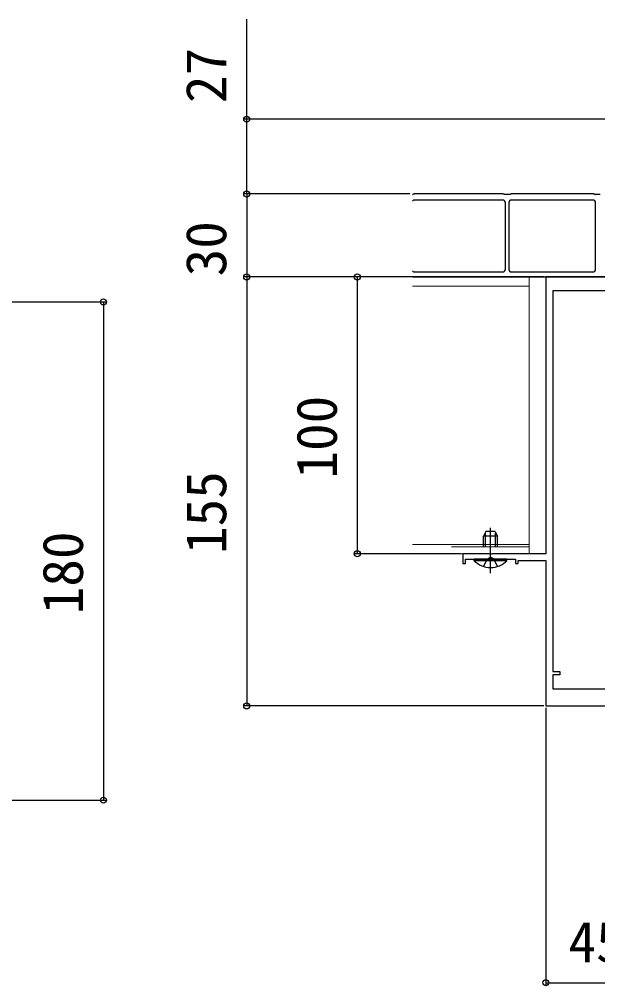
# Model space of a CAD drawing. Units: millimetres, scale not verified. Extents: x -875 to 875, y -1304 to 1298.
# Drawn here: x 269.6 to 478.8, y -407.1 to -58 of the extents above; entities that cross this region are included whole.
import ezdxf
from ezdxf.enums import TextEntityAlignment as Align

# ---------------------------------------------------------------- set-up
doc = ezdxf.new("R2010")
doc.units = ezdxf.units.MM
doc.header["$LTSCALE"] = 8
for name, color, linetype in [('0-3_YKK_11', 7, 'Continuous'), ('0-5_YKK_13', 4, 'Continuous'), ('0-6_YKK_D', 6, 'Continuous')]:
    doc.layers.add(name, color=color, linetype=linetype)
doc.layers.add('0-4_YKK_12', color=2, linetype='Continuous', lineweight=18)
doc.styles.add('ＭＳ ゴシック', font='')
doc.styles.get('ＭＳ ゴシック').set_extended_font_data('MS Gothic')

msp = doc.modelspace()

# ---------------------------------------------------------------- linework, layer by layer
at = {"layer": '0-3_YKK_11'}
msp.add_lwpolyline([(550, -151.068), (460, -151.068), (460, -251.068), (440.458, -251.068), (440.275, -251.188), (439.725, -251.188), (439.542, -251.068), (430, -251.068), (430, -254.568), (431, -254.568), (431, -253.068), (449, -253.068), (449, -254.568), (450, -254.568), (450, -253.568), (460, -253.568), (460, -306.068), (550, -306.068)], dxfattribs=at)
msp.add_lwpolyline([(547.5, -293.568), (547.5, -156.068), (462.5, -156.068), (462.5, -293.568), (465, -293.568), (465, -294.768), (462.5, -294.768), (462.5, -299.868), (547.5, -299.868), (547.5, -294.768), (545, -294.768), (545, -293.568)], close=True, dxfattribs=at)
at = {"layer": '0-4_YKK_12'}
for p, q in [((454, -151.068), (411.817, -151.068)), ((454, -251.068), (454, -151.068)), ((454, -154.368), (411.817, -154.368)), ((454, -247.768), (411.817, -247.768)), ((454, -251.068), (411.817, -251.068)), ((454, -248.568), (425.826, -248.568))]:
    msp.add_line(p, q, dxfattribs=at)
at = {"layer": '0-5_YKK_13'}
for p, q in [((411.927, -121.218), (411.817, -121.218)), ((412.43, -121.089), (412.07, -121.197)), ((444.427, -121.068), (412.573, -121.068)), ((444.93, -121.197), (444.57, -121.089)), ((446.927, -121.218), (445.073, -121.218)), ((447.43, -121.089), (447.07, -121.197)), ((477.177, -121.068), (447.573, -121.068)), ((477.68, -121.197), (477.32, -121.089)), ((479.677, -121.218), (477.823, -121.218)), ((444.4, -123.268), (412.6, -123.268)), ((445.4, -148.268), (445.4, -124.268)), ((446.6, -124.268), (446.6, -148.268)), ((477, -123.268), (447.6, -123.268)), ((478, -148.268), (478, -124.268)), ((412.6, -149.268), (444.4, -149.268)), ((447.6, -149.268), (477, -149.268)), ((411.817, -151.068), (656.5, -151.068)), ((438.3, -243.068), (437.5, -244.768)), ((438.154, -248.568), (438.154, -243.377)), ((441.7, -243.068), (438.3, -243.068)), ((440, -258.098), (440, -241.677)), ((441.7, -243.068), (442.5, -244.768)), ((441.846, -248.568), (441.846, -243.377)), ((437.5, -248.568), (437.5, -244.768)), ((445.9, -253.068), (434.1, -253.068)), ((445.9, -253.577), (445.9, -253.068))]:
    msp.add_line(p, q, dxfattribs=at)
for points in [[(442.5, -248.568), (442.5, -244.768), (437.5, -244.768)], [(445.9, -253.577), (434.1, -253.577), (434.1, -253.068)], [(437.5, -255.679), (438.855, -252.901), (440, -252.292)], [(442.5, -255.679), (441.145, -252.901), (440, -252.292)]]:
    msp.add_lwpolyline(points, dxfattribs=at)
for centre, radius, start, end in [((411.927, -120.718), 0.5, 270, 286.69924), ((412.573, -121.568), 0.5, 90, 106.69924), ((444.427, -121.568), 0.5, 73.30076, 90), ((445.073, -120.718), 0.5, 253.30076, 270), ((446.927, -120.718), 0.5, 270, 286.69924), ((447.573, -121.568), 0.5, 90, 106.69924), ((477.177, -121.568), 0.5, 73.30076, 90), ((477.823, -120.718), 0.5, 253.30076, 270), ((412.6, -124.268), 1, 90, 141.54342), ((444.4, -124.268), 1, 0, 90), ((447.6, -124.268), 1, 90, 180), ((477, -124.268), 1, 360, 90), ((412.6, -148.268), 1, 218.45658, 270), ((444.4, -148.268), 1, 270, 0), ((447.6, -148.268), 1, 180, 270), ((477, -148.268), 1, 270, 360), ((440, -247.835), 8.232, 224.2189, 315.7811)]:
    msp.add_arc(centre, radius, start, end, dxfattribs=at)
at = {"layer": '0-6_YKK_D'}
for p, q in [((649.013, -94.068), (350.817, -94.068)), ((410.817, -121.068), (350.817, -121.068)), ((410.817, -121.068), (350.817, -121.068)), ((351.817, -121.068), (351.817, -151.068)), ((459.3, -151.068), (350.817, -151.068)), ((459.3, -151.068), (350.817, -151.068)), ((351.817, -151.068), (351.817, -306.068)), ((459.3, -151.068), (390.817, -151.068)), ((391.817, -151.068), (391.817, -251.068)), ((61, -160.1), (301, -160.1)), ((300, -160.1), (300, -340.1)), ((429.3, -251.068), (390.817, -251.068)), ((459.3, -306.068), (350.817, -306.068)), ((460, -306.768), (460, -407.068)), ((61, -340.1), (301, -340.1)), ((460, -406.068), (505, -406.068))]:
    msp.add_line(p, q, dxfattribs=at)
msp.add_lwpolyline([(351.817, -121.068), (351.817, -94.068), (351.817, -57.972)], dxfattribs=at)
for centre in [(351.817, -94.068), (351.817, -121.068), (351.817, -121.068), (351.817, -151.068), (351.817, -151.068), (391.817, -151.068), (300, -160.1), (391.817, -251.068), (351.817, -306.068), (300, -340.1), (460, -406.068)]:
    msp.add_circle(centre, 1.075, dxfattribs=at)

# ---------------------------------------------------------------- texts
at = {"layer": '0-6_YKK_D', "style": 'ＭＳ ゴシック'}
for s, p in [('27', (348.817, -88.245)), ('30', (348.817, -150.84)), ('100', (388.817, -223.909)), ('155', (348.817, -251.181)), ('180', (297, -272.941))]:
    msp.add_text(s, height=14.66, rotation=90, dxfattribs=at).set_placement(p, align=Align.BOTTOM_LEFT)
msp.add_text('45', height=14.66, dxfattribs=at).set_placement((468.182, -403.068), align=Align.BOTTOM_LEFT)

doc.saveas('drawing.dxf')
